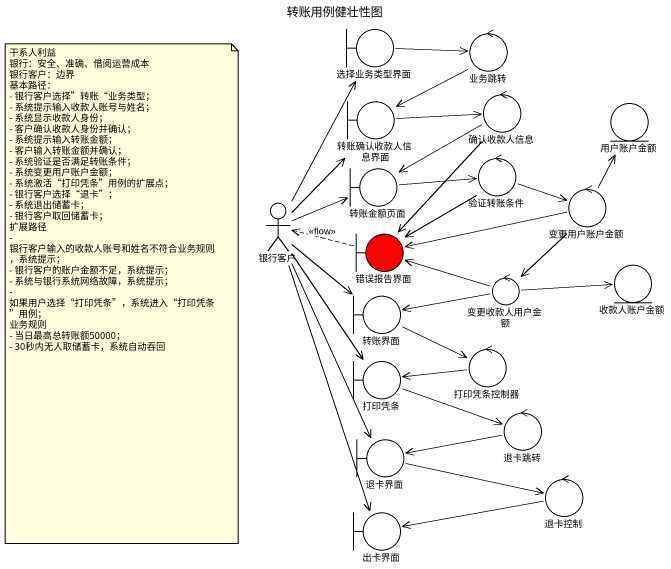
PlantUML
@startuml
title 转账用例健壮性图
boundary 选择业务类型界面
control 业务跳转
boundary 转账确认收款人信息界面
control 确认收款人信息
entity 用户账户金额
control 验证转账条件
boundary 转账金额页面
control 变更用户账户金额
actor 银行客户
boundary 错误报告界面 #FF0000
entity 收款人账户金额
boundary 转账界面
control 变更收款人用户金额
control 打印凭条控制器
boundary 打印凭条
control 退卡跳转
boundary 退卡界面
control 退卡控制
boundary 出卡界面
选择业务类型界面 -right-> 业务跳转
业务跳转 --> 转账确认收款人信息界面
转账确认收款人信息界面 -right-> 确认收款人信息
确认收款人信息 -left-> 转账金额页面
确认收款人信息 --> 错误报告界面
验证转账条件 -right-> 变更用户账户金额
验证转账条件 --> 错误报告界面
转账金额页面 -right-> 验证转账条件
变更用户账户金额 -up-> 用户账户金额
变更用户账户金额 -left-> 错误报告界面
变更用户账户金额 --> 变更收款人用户金额
银行客户 -up-> 选择业务类型界面
银行客户 -up-> 转账确认收款人信息界面
银行客户 -right-> 转账金额页面
银行客户 --> 转账界面
银行客户 --> 打印凭条
银行客户 --> 退卡界面
银行客户 --> 出卡界面
错误报告界面 .left.> 银行客户 : <<flow>>
转账界面 -right-> 打印凭条控制器
变更收款人用户金额 -left-> 错误报告界面
变更收款人用户金额 -right-> 收款人账户金额
变更收款人用户金额 -left-> 转账界面
打印凭条控制器 -left-> 打印凭条
打印凭条 -right-> 退卡跳转
退卡跳转 -left-> 退卡界面
退卡界面 -right-> 退卡控制
退卡控制 -left-> 出卡界面
note as N1
  干系人利益
  银行：安全、准确、借阅运营成本
  银行客户：边界
  基本路径：
  - 银行客户选择”转账“业务类型；
  - 系统提示输入收款人账号与姓名；
  - 系统显示收款人身份；
  - 客户确认收款人身份并确认；
  - 系统提示输入转账金额；
  - 客户输入转账金额并确认；
  - 系统验证是否满足转账条件；
  - 系统变更用户账户金额；
  - 系统激活“打印凭条”用例的扩展点；
  - 银行客户选择“退卡”；
  - 系统退出储蓄卡；
  - 银行客户取回储蓄卡；
  扩展路径
  - 银行客户输入的收款人账号和姓名不符合业务规则，系统提示；
  - 银行客户的账户金额不足，系统提示；
  - 系统与银行系统网络故障，系统提示；
  - 如果用户选择“打印凭条”，系统进入“打印凭条”用例；
  业务规则
  - 当日最高总转账额50000；
  - 30秒内无人取储蓄卡，系统自动吞回
end note
@enduml
